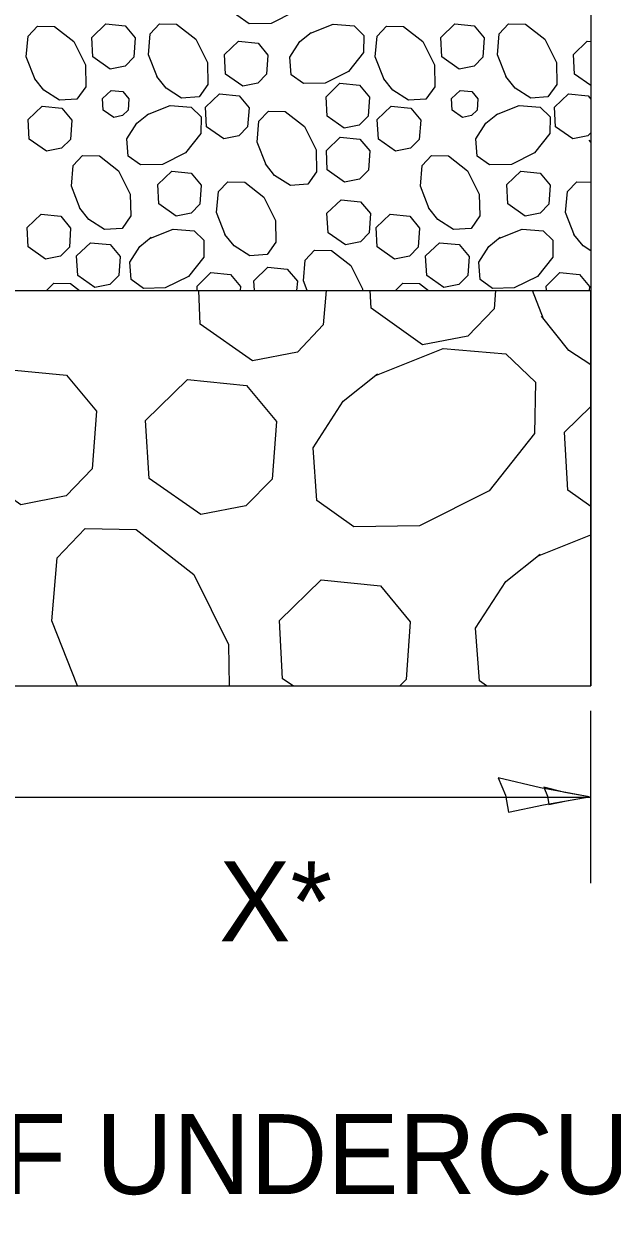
# Model space of a CAD drawing. Extents: x 0 to 2.83, y -0.06 to 1.83.
# Drawn here: x 0.8318 to 0.9354, y 0.7526 to 0.9628 of the extents above; entities that cross this region are included whole.
import ezdxf

# ---------------------------------------------------------------- set-up
doc = ezdxf.new("R2010")
doc.units = 0
for name, color, linetype in [('Default', 7, 'Continuous'), ('RD_Pr_Roadway_Dimensions', 7, 'Continuous'), ('RD_Pr_Roadway_Notes', 7, 'Continuous'), ('STG_Traffic_Control', 7, 'Continuous')]:
    doc.layers.add(name, color=color, linetype=linetype)

# ---------------------------------------------------------------- blocks, each defined once
blk = doc.blocks.new('SHT_ARROW')
at = {"layer": 'STG_Traffic_Control'}
blk.add_lwpolyline([(-0.009998, 0.002092), (-0.009184, 0.00017), (-0.00887, -0.001672), (-0.005, -0.000866), (0, 0), (-0.005334, 0.00097)], close=True, dxfattribs=at)

msp = doc.modelspace()

# ---------------------------------------------------------------- linework, layer by layer
at = {"layer": 'Default'}
for p, q in [((0.93163, 1.25813), (0.93163, 0.84626)), ((0.35861, 0.91586), (0.93163, 0.91586)), ((0.93163, 0.84626), (0.93163, 0.91586)), ((0.35861, 0.84626), (0.93163, 0.84626))]:
    msp.add_line(p, q, dxfattribs=at)
for points in [[(0.8727, 0.97167), (0.8767, 0.97328), (0.88039, 0.97296), (0.88213, 0.97129), (0.88206, 0.9683), (0.87941, 0.96492), (0.87531, 0.96287), (0.87147, 0.96281), (0.86929, 0.96436), (0.86907, 0.96744), (0.87084, 0.97019), (0.87286, 0.9718)], [(0.83379, 0.95302), (0.83221, 0.95699), (0.83252, 0.96068), (0.83419, 0.96241), (0.83715, 0.96238), (0.84056, 0.9597), (0.84261, 0.95563), (0.84268, 0.95175), (0.84112, 0.94958), (0.83803, 0.94939), (0.8353, 0.95115), (0.83368, 0.95317)], [(0.84697, 0.95485), (0.84394, 0.957), (0.84375, 0.9604), (0.84621, 0.9628), (0.84964, 0.96245), (0.85138, 0.96034), (0.85115, 0.95697), (0.84962, 0.95539), (0.84697, 0.95485)], [(0.85531, 0.95338), (0.85374, 0.95739), (0.85405, 0.96108), (0.85569, 0.96281), (0.85869, 0.96275), (0.86206, 0.9601), (0.86411, 0.956), (0.86417, 0.95215), (0.86263, 0.94998), (0.85957, 0.94976), (0.85682, 0.95152), (0.85519, 0.95354)], [(0.88224, 0.96117), (0.88625, 0.96278), (0.88993, 0.96246), (0.89167, 0.96079), (0.89161, 0.9578), (0.88896, 0.95442), (0.88486, 0.95237), (0.88101, 0.95231), (0.87883, 0.95385), (0.87861, 0.95695), (0.88038, 0.95969), (0.8824, 0.9613)], [(0.89525, 0.95302), (0.89368, 0.95699), (0.89399, 0.96068), (0.89565, 0.96241), (0.89862, 0.96238), (0.90202, 0.9597), (0.90408, 0.95563), (0.90415, 0.95175), (0.90259, 0.94958), (0.8995, 0.94939), (0.89677, 0.95115), (0.89515, 0.95317)], [(0.90844, 0.95485), (0.90541, 0.957), (0.90522, 0.9604), (0.90768, 0.9628), (0.9111, 0.96245), (0.91285, 0.96034), (0.91262, 0.95697), (0.91108, 0.95539), (0.90844, 0.95485)], [(0.91678, 0.95338), (0.9152, 0.95739), (0.91552, 0.96108), (0.91716, 0.96281), (0.92015, 0.96275), (0.92353, 0.9601), (0.92558, 0.956), (0.92564, 0.95215), (0.92409, 0.94998), (0.92104, 0.94976), (0.91829, 0.95152), (0.91665, 0.95354)], [(0.87035, 0.95184), (0.86728, 0.95398), (0.86709, 0.95741), (0.86956, 0.95978), (0.87302, 0.95943), (0.87477, 0.95733), (0.87454, 0.95394), (0.873, 0.95236), (0.87035, 0.95184)], [(0.93163, 0.95197), (0.92875, 0.95398), (0.92856, 0.95741), (0.93102, 0.95978), (0.93163, 0.95972)], [(0.8476, 0.94635), (0.84577, 0.94764), (0.84564, 0.94969), (0.84713, 0.95111), (0.84921, 0.95092), (0.85025, 0.94963), (0.85012, 0.94761), (0.84917, 0.94667), (0.8476, 0.94635)], [(0.86702, 0.94256), (0.86396, 0.9447), (0.86377, 0.94814), (0.86623, 0.9505), (0.86967, 0.95016), (0.87144, 0.94804), (0.87118, 0.94467), (0.86964, 0.94309), (0.86702, 0.94259)], [(0.88821, 0.94445), (0.88519, 0.94659), (0.885, 0.95), (0.88745, 0.95236), (0.89089, 0.95202), (0.89266, 0.94994), (0.8924, 0.94656), (0.89086, 0.94499), (0.88821, 0.94445)], [(0.90906, 0.94635), (0.90724, 0.94764), (0.90711, 0.94969), (0.9086, 0.95111), (0.91068, 0.95092), (0.91171, 0.94963), (0.91159, 0.94761), (0.91064, 0.94667), (0.90906, 0.94635)], [(0.92849, 0.94256), (0.92543, 0.9447), (0.92524, 0.94814), (0.9277, 0.9505), (0.93114, 0.95016), (0.93163, 0.94957)], [(0.83577, 0.94041), (0.83274, 0.94252), (0.83256, 0.94596), (0.83502, 0.94833), (0.83845, 0.94798), (0.84022, 0.94587), (0.83997, 0.94249), (0.83842, 0.94092), (0.83577, 0.94041)], [(0.85356, 0.94688), (0.85756, 0.94845), (0.86122, 0.94814), (0.86299, 0.94647), (0.86292, 0.9435), (0.86027, 0.9401), (0.85617, 0.93805), (0.8523, 0.93798), (0.85012, 0.93953), (0.84993, 0.94259), (0.8517, 0.94536), (0.85371, 0.94697)], [(0.89724, 0.94041), (0.89421, 0.94252), (0.89402, 0.94596), (0.89648, 0.94833), (0.89992, 0.94798), (0.90169, 0.94587), (0.90143, 0.94249), (0.89989, 0.94092), (0.89724, 0.94041)], [(0.91502, 0.94688), (0.91903, 0.94845), (0.92269, 0.94814), (0.92445, 0.94647), (0.92439, 0.9435), (0.92174, 0.9401), (0.91764, 0.93805), (0.91376, 0.93798), (0.91159, 0.93953), (0.9114, 0.94259), (0.91316, 0.94536), (0.91518, 0.94697)], [(0.87443, 0.93802), (0.87286, 0.94202), (0.87317, 0.94568), (0.87484, 0.94744), (0.87781, 0.94738), (0.88121, 0.94473), (0.88326, 0.94063), (0.88332, 0.93675), (0.88178, 0.93461), (0.87872, 0.93439), (0.87594, 0.93615), (0.87434, 0.93817)], [(0.88827, 0.93496), (0.88521, 0.9371), (0.88506, 0.94051), (0.88749, 0.94287), (0.89095, 0.94252), (0.89272, 0.94045), (0.89247, 0.93704), (0.89092, 0.93546), (0.88827, 0.93496)], [(0.93163, 0.94363), (0.93111, 0.94309), (0.92849, 0.94259)], [(0.93163, 0.94198), (0.93133, 0.94235)], [(0.84172, 0.93023), (0.84015, 0.93423), (0.84046, 0.93789), (0.8421, 0.93966), (0.8451, 0.93959), (0.84847, 0.93694), (0.85052, 0.93284), (0.85061, 0.929), (0.84907, 0.92682), (0.84598, 0.9266), (0.84324, 0.92837), (0.84163, 0.93038)], [(0.90319, 0.93023), (0.90161, 0.93423), (0.90193, 0.93789), (0.90357, 0.93966), (0.90656, 0.93959), (0.90994, 0.93694), (0.91199, 0.93284), (0.91208, 0.929), (0.91054, 0.92682), (0.90745, 0.9266), (0.9047, 0.92837), (0.90309, 0.93038)], [(0.85859, 0.92897), (0.85557, 0.93111), (0.85538, 0.93452), (0.85783, 0.93688), (0.86127, 0.93656), (0.86301, 0.93445), (0.86278, 0.93108), (0.86124, 0.92947), (0.85859, 0.92897)], [(0.92006, 0.92897), (0.91703, 0.93111), (0.91684, 0.93452), (0.9193, 0.93688), (0.92274, 0.93656), (0.92447, 0.93445), (0.92425, 0.93108), (0.92271, 0.92947), (0.92006, 0.92897)], [(0.86731, 0.92559), (0.86573, 0.9296), (0.86604, 0.93329), (0.86768, 0.93502), (0.87068, 0.93496), (0.87405, 0.93231), (0.8761, 0.92821), (0.87617, 0.92436), (0.87462, 0.92219), (0.87156, 0.92197), (0.86882, 0.92373), (0.86718, 0.92575)], [(0.92877, 0.92559), (0.9272, 0.9296), (0.92751, 0.93329), (0.92915, 0.93502), (0.93163, 0.93497)], [(0.8884, 0.92392), (0.88537, 0.92606), (0.88515, 0.92947), (0.88764, 0.93184), (0.89108, 0.93149), (0.89281, 0.92941), (0.89259, 0.92603), (0.89105, 0.92442), (0.8884, 0.92392)], [(0.83559, 0.9214), (0.83254, 0.92354), (0.83235, 0.92695), (0.83481, 0.92931), (0.83828, 0.92897), (0.84001, 0.92685), (0.83979, 0.92351), (0.83824, 0.9219), (0.83559, 0.9214)], [(0.89706, 0.9214), (0.894, 0.92354), (0.89381, 0.92695), (0.89627, 0.92931), (0.89974, 0.92897), (0.90148, 0.92685), (0.90125, 0.92351), (0.89971, 0.9219), (0.89706, 0.9214)], [(0.85406, 0.92512), (0.85806, 0.9267), (0.86176, 0.92638), (0.86349, 0.92474), (0.86346, 0.92175), (0.86078, 0.91837), (0.85668, 0.91632), (0.85283, 0.91626), (0.85066, 0.9178), (0.85044, 0.92086), (0.8522, 0.92361), (0.85422, 0.92524)], [(0.91553, 0.92512), (0.91953, 0.9267), (0.92322, 0.92638), (0.92496, 0.92474), (0.92492, 0.92175), (0.92225, 0.91837), (0.91814, 0.91632), (0.9143, 0.91626), (0.91212, 0.9178), (0.9119, 0.92086), (0.91367, 0.92361), (0.91569, 0.92524)], [(0.93163, 0.92287), (0.93029, 0.92373), (0.92864, 0.92575)], [(0.84429, 0.91638), (0.84126, 0.91853), (0.84104, 0.92197), (0.84353, 0.9243), (0.84697, 0.92395), (0.84873, 0.92187), (0.84848, 0.9185), (0.84694, 0.91692), (0.84429, 0.91638)], [(0.8817, 0.91586), (0.88102, 0.91758), (0.88134, 0.92124), (0.88298, 0.92298), (0.88594, 0.92294), (0.88935, 0.92029), (0.8914, 0.91616), (0.8914, 0.91586)], [(0.90575, 0.91638), (0.90273, 0.91853), (0.9025, 0.92197), (0.905, 0.9243), (0.90844, 0.92395), (0.9102, 0.92187), (0.90995, 0.9185), (0.9084, 0.91692), (0.90575, 0.91638)], [(0.86233, 0.91586), (0.86229, 0.91667), (0.86472, 0.91903), (0.86816, 0.91868), (0.86995, 0.91661), (0.86989, 0.91586)], [(0.87239, 0.91586), (0.87229, 0.91761), (0.87475, 0.92001), (0.87818, 0.91966), (0.87995, 0.91755), (0.87982, 0.91586)], [(0.9238, 0.91586), (0.92376, 0.91667), (0.92619, 0.91903), (0.92963, 0.91868), (0.93142, 0.91661), (0.93136, 0.91586)], [(0.83579, 0.91586), (0.83704, 0.91717), (0.84, 0.91711), (0.8416, 0.91586)], [(0.89726, 0.91586), (0.8985, 0.91717), (0.90147, 0.91711), (0.90307, 0.91586)], [(0.87203, 0.90351), (0.86285, 0.90994), (0.86258, 0.91586)], [(0.88502, 0.91586), (0.88452, 0.90984), (0.87998, 0.90501), (0.87203, 0.90351)], [(0.90201, 0.90634), (0.89294, 0.91277), (0.89277, 0.91586)], [(0.91483, 0.91586), (0.91459, 0.91268), (0.90996, 0.90785), (0.90201, 0.90634)], [(0.9233, 0.91088), (0.92134, 0.91586)], [(0.93163, 0.90279), (0.92774, 0.9053), (0.92292, 0.91135)], [(0.8936, 0.90085), (0.90561, 0.90568), (0.91668, 0.90474), (0.92188, 0.89972), (0.92169, 0.89073), (0.91375, 0.88061), (0.90144, 0.87446), (0.88991, 0.87427), (0.88338, 0.87891), (0.88272, 0.88817), (0.88802, 0.89641), (0.89407, 0.90123)], [(0.83126, 0.87815), (0.82208, 0.88458), (0.82161, 0.89489), (0.82889, 0.90199), (0.8393, 0.90095), (0.84459, 0.89461), (0.84383, 0.88449), (0.8392, 0.87976), (0.83126, 0.87815)], [(0.86294, 0.87645), (0.85386, 0.88278), (0.85321, 0.893), (0.86058, 0.90019), (0.87099, 0.89915), (0.87629, 0.89282), (0.87553, 0.88269), (0.87089, 0.87796), (0.86294, 0.87645)], [(0.93163, 0.87787), (0.92759, 0.88073), (0.92702, 0.89095), (0.93163, 0.89544)], [(0.84124, 0.84626), (0.83671, 0.85774), (0.83765, 0.86881), (0.84258, 0.87401), (0.85156, 0.87382), (0.86169, 0.86588), (0.86784, 0.85358), (0.86795, 0.84626)], [(0.92223, 0.86909), (0.93163, 0.87287)], [(0.91326, 0.84626), (0.91201, 0.84715), (0.91135, 0.85642), (0.91665, 0.86465), (0.9227, 0.86948)], [(0.87918, 0.84626), (0.87735, 0.84753), (0.87679, 0.85781), (0.88417, 0.86493), (0.89457, 0.86386), (0.89981, 0.85756), (0.89912, 0.8474), (0.89801, 0.84626)]]:
    msp.add_lwpolyline(points, dxfattribs=at)
at = {"layer": 'RD_Pr_Roadway_Dimensions'}
for p, q in [((0.93163, 0.81153), (0.93163, 0.8419)), ((0.81521, 0.82667), (0.93163, 0.82667))]:
    msp.add_line(p, q, dxfattribs=at)
msp.add_lwpolyline([(0.92334, 0.82842), (0.92399, 0.82688), (0.92424, 0.82541), (0.92734, 0.82605), (0.93135, 0.82675), (0.92707, 0.82752)], close=True, dxfattribs=at)

# ---------------------------------------------------------------- block references
at = {"layer": 'RD_Pr_Roadway_Dimensions', "xscale": 1.6021256085728262, "yscale": 1.6021256085728262}
msp.add_blockref('SHT_ARROW', (0.93134, 0.82675), dxfattribs=at)

# ---------------------------------------------------------------- texts
at = {"layer": 'RD_Pr_Roadway_Dimensions'}
msp.add_text('X*', height=0.014074, dxfattribs=at).set_placement((0.86618, 0.80132))
at = {"layer": 'RD_Pr_Roadway_Notes'}
msp.add_text('(IF UNDERCUT IS REQUIRED)', height=0.014074, dxfattribs=at).set_placement((0.81624, 0.75681))

doc.saveas('drawing.dxf')
